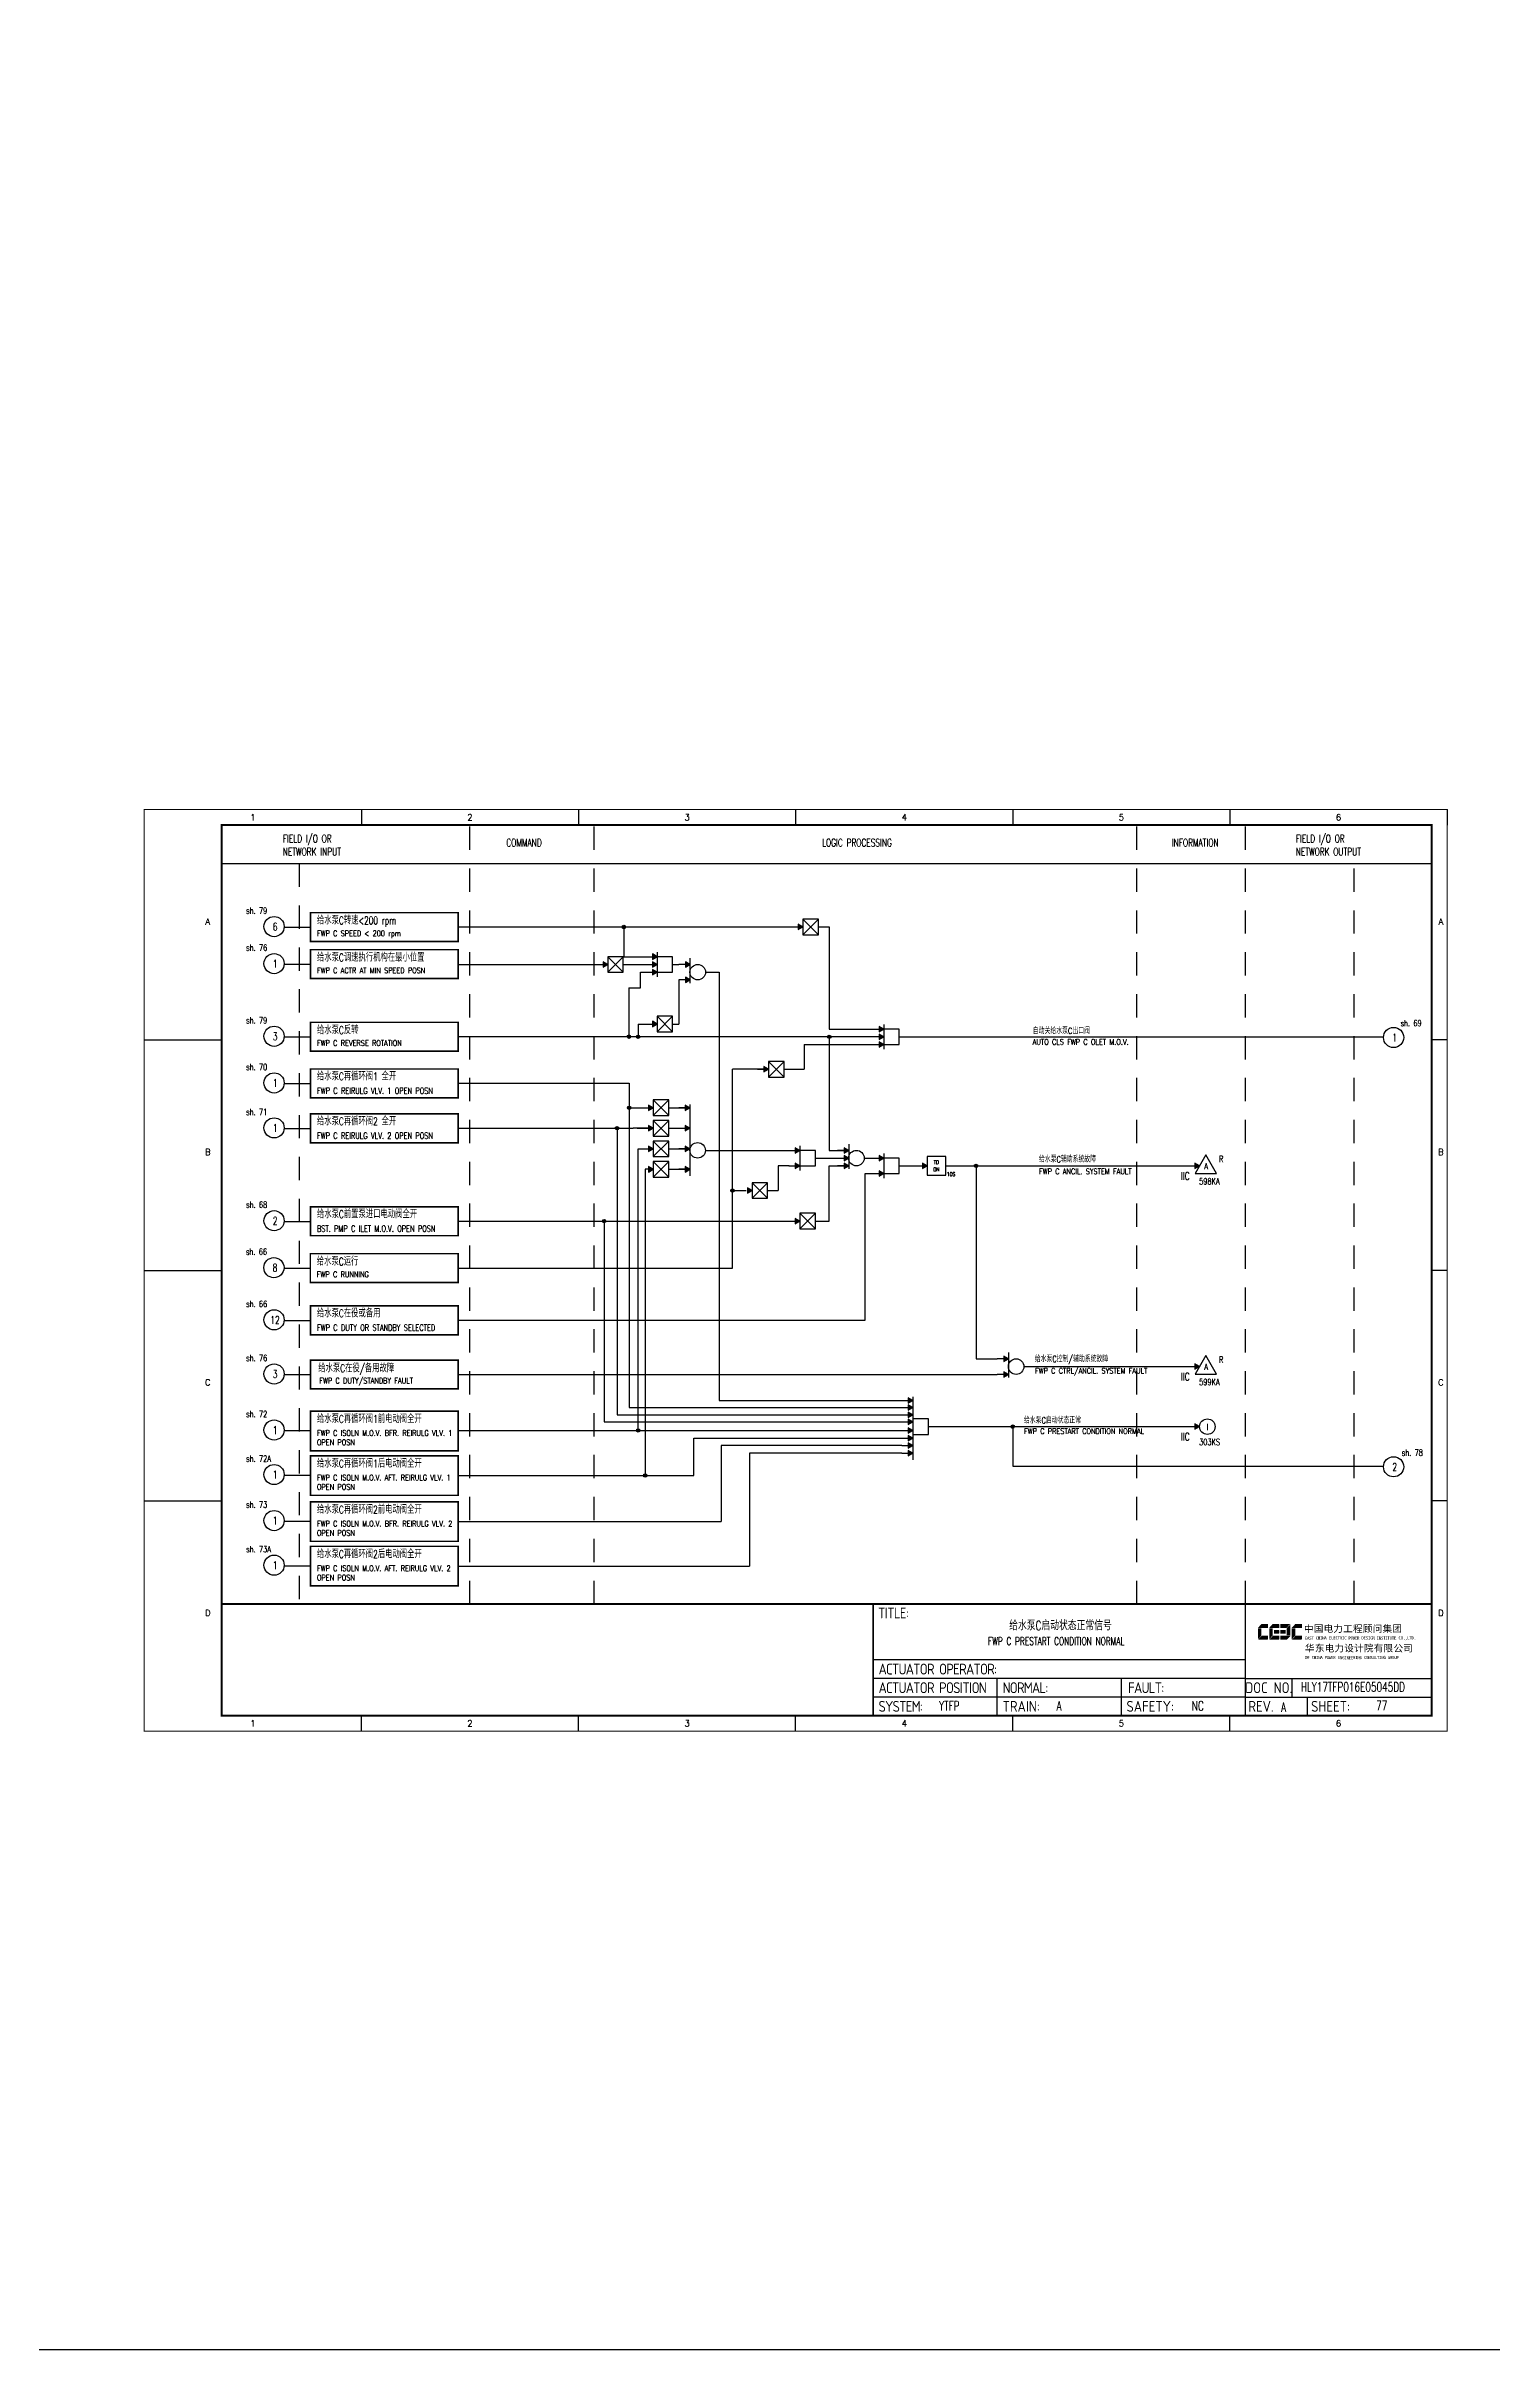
# Model space of a CAD drawing. Header units: millimetres. Extents: x 38833 to 52469, y 29493 to 32647.
# Drawn here: x 45966 to 46433, y 29493 to 30236 of the extents above; entities that cross this region are included whole.
import ezdxf
from ezdxf.enums import TextEntityAlignment as Align

# ---------------------------------------------------------------- set-up
doc = ezdxf.new("R2010")
doc.units = ezdxf.units.MM
doc.linetypes.add('JIS_02_0.7', pattern=[1.35, 0.75, -0.6])
for name, color, linetype in [('BLOCK', 7, 'Continuous'), ('BORDER', 1, 'Continuous'), ('MLINE', 6, 'Continuous'), ('TITLE', 1, 'Continuous'), ('TK', 7, 'Continuous'), ('图框_外框线', 7, 'Continuous'), ('图框_标题栏文字', 6, 'Continuous')]:
    doc.layers.add(name, color=color, linetype=linetype)
doc.styles.add('DANIEL', font='COMPLEX', dxfattribs={"width": 0.7, "bigfont": 'GVFS'})
doc.styles.add('ecepdi', font='simhei.ttf', dxfattribs={"width": 0.9})
doc.styles.get("Standard").update_dxf_attribs({"font": 'romans.shx', "width": 0.7, "bigfont": 'hztxta.shx'})
doc.styles.add('工程字', font='gbenor.shx', dxfattribs={"bigfont": 'gbcbig.shx'})

# ---------------------------------------------------------------- blocks, each defined once
blk = doc.blocks.new('huo')
at = {"layer": 'BORDER'}
for points in [[(-72.15, 909.27), (-73.65, 910.13), (-73.65, 908.4)], [(-72.15, 904.27), (-73.65, 905.13), (-73.65, 903.4)]]:
    blk.add_hatch(color=256, dxfattribs=at).paths.add_polyline_path(points)
for p, q in [((-72.15, 909.27), (-75.75, 909.27)), ((-72.15, 911.28), (-72.15, 903.28)), ((-67.15, 906.77), (-65.15, 906.77)), ((-72.15, 904.27), (-75.75, 904.27))]:
    blk.add_line(p, q, dxfattribs=at)
for points in [[(-72.15, 909.27), (-73.65, 910.13), (-73.65, 908.4)], [(-72.15, 904.27), (-73.65, 905.13), (-73.65, 903.4)]]:
    blk.add_lwpolyline(points, close=True, dxfattribs=at)
blk.add_circle((-69.65, 906.77), 2.5, dxfattribs=at)
blk = doc.blocks.new('huo2')
at = {"layer": 'BORDER'}
for points in [[(-56.26, 909.27), (-57.76, 910.13), (-57.76, 908.4)], [(-56.26, 906.77), (-57.76, 907.63), (-57.76, 905.9)], [(-56.26, 904.27), (-57.76, 905.13), (-57.76, 903.4)]]:
    blk.add_hatch(color=256, dxfattribs=at).paths.add_polyline_path(points)
for p, q in [((-56.26, 909.27), (-59.86, 909.27)), ((-59.86, 906.77), (-56.26, 906.77)), ((-56.26, 911.28), (-56.26, 903.28)), ((-51.26, 906.77), (-49.26, 906.77)), ((-56.26, 904.27), (-59.86, 904.27))]:
    blk.add_line(p, q, dxfattribs=at)
for points in [[(-56.26, 909.27), (-57.76, 910.13), (-57.76, 908.4)], [(-56.26, 906.77), (-57.76, 907.63), (-57.76, 905.9)], [(-56.26, 904.27), (-57.76, 905.13), (-57.76, 903.4)]]:
    blk.add_lwpolyline(points, close=True, dxfattribs=at)
blk.add_circle((-53.76, 906.77), 2.5, dxfattribs=at)
blk = doc.blocks.new('TD ON')
at = {"layer": 'BORDER'}
blk.add_hatch(color=256, dxfattribs=at).paths.add_polyline_path([(2178.99, 3763.24), (2177.49, 3764.11), (2177.49, 3762.37)])
for p, q in [((2176.99, 3763.24), (2178.99, 3763.24)), ((2184.99, 3763.24), (2186.99, 3763.24))]:
    blk.add_line(p, q, dxfattribs=at)
for points in [[(2178.99, 3763.24), (2177.49, 3764.11), (2177.49, 3762.37)], [(2184.99, 3766.24), (2178.99, 3766.24), (2178.99, 3760.24), (2184.99, 3760.24)]]:
    blk.add_lwpolyline(points, close=True, dxfattribs=at)
at = {"layer": 'BORDER', "style": 'DANIEL', "width": 0.8}
for s, p in [('TD', (2181.94, 3764.43)), ('ON', (2181.94, 3762.09))]:
    blk.add_text(s, height=1.2, dxfattribs=at).set_placement(p, align=Align.MIDDLE)
blk = doc.blocks.new('A$C1E0003F3')
h = blk.add_hatch(color=152)
edge = h.paths.add_edge_path()
edge.add_ellipse((5.15, 4.41), major_axis=(0, 0.211), ratio=0.769231, start_angle=-90, end_angle=0)
edge.add_line((5.15, 4.62), (3.22, 4.62))
edge.add_line((3.22, 4.62), (2.09, 3.35))
edge.add_line((2.09, 3.35), (5.32, 3.35))
edge.add_line((5.32, 3.35), (5.32, 4.41))
h.paths.add_polyline_path([(3.22, 3.23), (2.09, 3.23), (2.09, -0.36), (3.22, 0.91)])
edge = h.paths.add_edge_path()
edge.add_line((5.32, 0.81), (3.27, 0.81))
edge.add_line((3.27, 0.81), (2.13, -0.46))
edge.add_line((2.13, -0.46), (5.15, -0.46))
edge.add_ellipse((5.15, -0.25), major_axis=(0, 0.211), ratio=0.769231, start_angle=180, end_angle=270)
edge.add_line((5.32, -0.25), (5.32, 0.81))
h = blk.add_hatch(color=152)
edge = h.paths.add_edge_path()
edge.add_ellipse((8.78, 4.41), major_axis=(0, 0.211), ratio=0.769231, start_angle=-90, end_angle=0)
edge.add_line((8.78, 4.62), (6.84, 4.62))
edge.add_line((6.84, 4.62), (5.71, 3.35))
edge.add_line((5.71, 3.35), (8.94, 3.35))
edge.add_line((8.94, 3.35), (8.94, 4.41))
h.paths.add_polyline_path([(6.84, 3.23), (5.71, 3.23), (5.71, -0.36), (6.84, 0.91)])
edge = h.paths.add_edge_path()
edge.add_ellipse((8.78, 2.49), major_axis=(0, 0.211), ratio=0.769231, start_angle=-90, end_angle=0)
edge.add_line((8.78, 2.7), (7.22, 2.7))
edge.add_line((7.22, 2.7), (7.22, 1.44))
edge.add_line((7.22, 1.44), (8.78, 1.44))
edge.add_ellipse((8.78, 1.65), major_axis=(0, 0.211), ratio=0.769231, start_angle=180, end_angle=270)
edge.add_line((8.94, 1.65), (8.94, 2.49))
edge = h.paths.add_edge_path()
edge.add_line((8.94, 0.81), (6.89, 0.81))
edge.add_line((6.89, 0.81), (5.75, -0.46))
edge.add_line((5.75, -0.46), (8.78, -0.46))
edge.add_ellipse((8.78, -0.25), major_axis=(0, 0.211), ratio=0.769231, start_angle=180, end_angle=270)
edge.add_line((8.94, -0.25), (8.94, 0.81))
h = blk.add_hatch(color=1)
edge = h.paths.add_edge_path()
edge.add_line((12.48, 4.62), (9.46, 4.62))
edge.add_ellipse((9.46, 4.41), major_axis=(0, 0.211), ratio=0.769231, start_angle=0, end_angle=90)
edge.add_line((9.3, 4.41), (9.3, 3.35))
edge.add_line((9.3, 3.35), (11.35, 3.35))
edge.add_line((11.35, 3.35), (12.48, 4.62))
h.paths.add_polyline_path([(12.57, 4.56), (11.38, 3.23), (11.38, 0.93), (12.57, 0.93)])
edge = h.paths.add_edge_path()
edge.add_line((11.03, 2.7), (9.46, 2.7))
edge.add_ellipse((9.46, 2.49), major_axis=(0, 0.211), ratio=0.769231, start_angle=0, end_angle=90)
edge.add_line((9.3, 2.49), (9.3, 1.65))
edge.add_ellipse((9.46, 1.65), major_axis=(0, 0.211), ratio=0.769231, start_angle=90, end_angle=180)
edge.add_line((9.46, 1.44), (11.03, 1.44))
edge.add_line((11.03, 1.44), (11.03, 2.7))
h = blk.add_hatch(color=1)
edge = h.paths.add_edge_path()
edge.add_line((12.58, 0.79), (9.3, 0.79))
edge.add_line((9.3, 0.79), (9.3, -0.27))
edge.add_ellipse((9.46, -0.27), major_axis=(0, 0.211), ratio=0.769231, start_angle=90, end_angle=180)
edge.add_line((9.46, -0.48), (11.43, -0.48))
edge.add_line((11.43, -0.48), (12.58, 0.79))
h = blk.add_hatch(color=152)
edge = h.paths.add_edge_path()
edge.add_ellipse((16.11, 4.41), major_axis=(0, 0.211), ratio=0.769231, start_angle=-90, end_angle=0)
edge.add_line((16.11, 4.62), (14.14, 4.62))
edge.add_line((14.14, 4.62), (13, 3.35))
edge.add_line((13, 3.35), (16.27, 3.35))
edge.add_line((16.27, 3.35), (16.27, 4.41))
h.paths.add_polyline_path([(14.14, 3.23), (13, 3.23), (13, -0.36), (14.14, 0.91)])
edge = h.paths.add_edge_path()
edge.add_line((16.27, 0.81), (14.18, 0.81))
edge.add_line((14.18, 0.81), (13.04, -0.46))
edge.add_line((13.04, -0.46), (16.03, -0.46))
edge.add_ellipse((16.03, -0.15), major_axis=(0, 0.316), ratio=0.769231, start_angle=180, end_angle=270)
edge.add_line((16.27, -0.15), (16.27, 0.81))
at = {"layer": 'TITLE', "color": 7, "style": 'ecepdi'}
for s, p in [('中', (16.92, 1.94)), ('国', (20.09, 2)), ('电', (23.25, 1.99)), ('力', (26.39, 1.96)), ('工', (29.53, 1.95)), ('程', (32.71, 1.98)), ('顾', (35.9, 1.98)), ('问', (39.09, 1.94)), ('集', (42.26, 1.98)), ('团', (45.42, 2.01)), ('华', (17.24, -4.31)), ('东', (20.45, -4.29)), ('电', (23.62, -4.35)), ('力', (26.75, -4.32)), ('设', (29.92, -4.3)), ('计', (33.05, -4.31)), ('院', (36.26, -4.29)), ('有', (39.41, -4.29)), ('限', (42.57, -4.32)), ('公', (45.78, -4.38)), ('司', (48.91, -4.35))]:
    blk.add_text(s, height=2.2, dxfattribs=at).set_placement(p)
at = {"layer": 'TITLE', "color": 7, "style": 'ecepdi', "width": 0.975}
for s, p in [('E', (17.58, 0.02)), ('A', (18.29, 0.03)), ('S', (19, 0.03)), ('T', (19.7, 0.03)), ('C', (21.1, 0.09)), ('H', (21.77, 0.09)), ('I', (22.46, 0.09)), ('N', (23.17, 0.1)), ('A', (23.86, 0.1)), ('E', (25.35, 0.09)), ('L', (26.05, 0.11)), ('E', (26.76, 0.1)), ('C', (27.46, 0.12)), ('T', (28.18, 0.11)), ('R', (28.87, 0.1)), ('I', (29.57, 0.11)), ('C', (30.28, 0.1)), ('P', (31.64, 0.09)), ('O', (32.32, 0.08)), ('W', (33.03, 0.08)), ('E', (33.72, 0.08)), ('R', (34.42, 0.09)), ('D', (35.81, 0.1)), ('E', (36.52, 0.1)), ('S', (37.2, 0.1)), ('I', (37.91, 0.09)), ('G', (38.68, 0.11)), ('N', (39.38, 0.09)), ('I', (40.72, 0.07)), ('N', (41.43, 0.08)), ('S', (42.14, 0.08)), ('T', (42.83, 0.08)), ('I', (43.52, 0.09)), ('T', (44.22, 0.07)), ('U', (44.93, 0.07)), ('T', (45.63, 0.08)), ('E', (46.34, 0.09)), ('C', (47.76, 0.11)), ('O', (48.48, 0.1)), ('L', (50.56, 0.1)), ('T', (51.27, 0.1)), ('D', (51.96, 0.1)), ('O', (17.67, -6.18)), ('OF', (18.01, -6.2)), ('F', (18.37, -6.2)), ('C', (19.8, -6.19)), ('H', (20.47, -6.19)), ('I', (21.15, -6.19)), ('N', (21.87, -6.18)), ('A', (22.56, -6.18)), ('P', (23.98, -6.2)), ('O', (24.66, -6.21)), ('W', (25.36, -6.21)), ('E', (26.06, -6.21)), ('R', (26.75, -6.2)), ('E', (28.19, -6.24)), ('N', (28.91, -6.27)), ('G', (29.62, -6.26)), ('I', (30.32, -6.27)), ('N', (31.02, -6.27)), ('E', (31.7, -6.28)), ('E', (32.41, -6.27)), ('R', (33.1, -6.24)), ('I', (33.81, -6.24)), ('N', (34.51, -6.26)), ('G', (35.2, -6.24)), ('C', (36.61, -6.19)), ('O', (37.3, -6.21)), ('N', (38, -6.2)), ('S', (38.71, -6.21)), ('U', (39.41, -6.18)), ('L', (40.11, -6.18)), ('T', (40.81, -6.19)), ('I', (41.51, -6.21)), ('N', (42.2, -6.21)), ('G', (42.91, -6.17)), ('G', (44.29, -6.2)), ('R', (45, -6.21)), ('O', (45.69, -6.22)), ('U', (46.39, -6.2)), ('P', (47.1, -6.23)), ('.', (49.23, 0.1)), (',', (49.87, 0.1)), ('.', (52.72, 0.11))]:
    blk.add_text(s, height=1, dxfattribs=at).set_placement(p, align=Align.MIDDLE_CENTER)
blk = doc.blocks.new('A$C613255F0')
for p, q in [((70, 297), (70, 292)), ((140, 297), (140, 292)), ((210, 297), (210, 292)), ((280, 297), (280, 292)), ((350, 297), (350, 292)), ((420, 297), (420, 292)), ((0, 222.75), (25, 222.75)), ((420, 222.75), (415, 222.75)), ((0, 148.5), (25, 148.5)), ((420, 148.5), (415, 148.5)), ((0, 74.25), (25, 74.25)), ((420, 74.25), (415, 74.25)), ((70, 0), (70, 5)), ((140, 0), (140, 5)), ((210, 0), (210, 5)), ((280, 0), (280, 5)), ((350, 0), (350, 5))]:
    blk.add_line(p, q)
at = {"layer": 'MLINE', "linetype": 'JIS_02_0.7', "ltscale": 10}
for p, q in [((105, 41), (105, 292)), ((145, 41), (145, 292)), ((320, 41), (320, 292)), ((355, 41), (355, 292)), ((50, 279.56), (50, 41)), ((390, 41), (390, 279.56))]:
    blk.add_line(p, q, dxfattribs=at)
at = {"layer": 'MLINE'}
blk.add_line((25, 279.56), (415, 279.56), dxfattribs=at)
at = {"layer": '图框_外框线'}
for p, q in [((355, 5), (355, 41)), ((355, 23), (235, 23)), ((355, 17), (235, 17)), ((275, 11), (275, 17)), ((315, 11), (315, 17)), ((355, 17), (415, 17)), ((370, 11), (370, 17)), ((355, 11), (235, 11)), ((355, 11), (235, 11)), ((275, 5), (275, 11)), ((315, 5), (315, 11)), ((355, 11), (415, 11)), ((375, 5), (375, 11))]:
    blk.add_line(p, q, dxfattribs=at)
for points, const_width in [([(0, 0), (420, 0), (420, 297), (0, 297)], 0.3), ([(25, 5), (415, 5), (415, 292), (25, 292)], 0.6)]:
    blk.add_lwpolyline(points, close=True, dxfattribs=dict(at, const_width=const_width))
at = {"layer": '图框_外框线', "const_width": 0.6}
blk.add_lwpolyline([(235, 41), (25, 41)], dxfattribs=at)
at = {"layer": '图框_外框线'}
blk.add_lwpolyline([(415, 41, 0.6, 0.6, 0), (235, 41, 0.6, 0.6, 0), (235, 5, 0, 0, 0)], format="xyseb", dxfattribs=at)
blk.add_blockref('A$C1E0003F3', (356.94, 29.95))
at = {"layer": 'MLINE', "char_height": 2.5, "width": 31.8959, "attachment_point": 1}
for s, insert in [('FIELD I/O OR', (44.67, 288.89)), ('NETWORK INPUT', (44.67, 284.64)), ('COMMAND', (116.74, 287.58)), ('LOGIC PROCESSING', (218.52, 287.58)), ('INFORMATION', (331.25, 287.58)), ('FIELD I/O OR', (371.22, 288.89)), ('NETWORK OUTPUT', (371.22, 284.64))]:
    blk.add_mtext(s, dxfattribs=dict(at, insert=insert))
at = {"layer": 'TK', "color": 3}
for s, p in [('1', (35, 294.5)), ('2', (105, 294.5)), ('3', (175, 294.5)), ('4', (245, 294.5)), ('5', (315, 294.5)), ('6', (385, 294.5)), ('1', (35, 2.5)), ('2', (105, 2.5)), ('3', (175, 2.5)), ('4', (245, 2.5)), ('5', (315, 2.5)), ('6', (385, 2.5))]:
    blk.add_text(s, height=2, dxfattribs=at).set_placement(p, align=Align.MIDDLE)
for s, p in [('A', (20.5, 259.88)), ('A', (418, 259.88)), ('B', (20.5, 185.62)), ('B', (418, 185.62)), ('C', (20.5, 111.38)), ('C', (418, 111.38)), ('D', (20.5, 37.12)), ('D', (418, 37.12))]:
    blk.add_text(s, height=2, dxfattribs=at).set_placement(p, align=Align.CENTER)
at = {"layer": '图框_标题栏文字', "char_height": 3.5, "style": '工程字'}
for s, insert, width, attachment_point in [('{\\T0.9; TITLE:}', (234.86, 38.09), 14.2249, 4), ('{\\T0.9; ACTUATOR OPERATOR:}', (235, 20), 40, 4), ('{\\T0.9; ACTUATOR POSITION}', (235, 14), 45, 4), ('{\\T0.9; NORMAL:}', (275, 14), 18.2557, 4), ('{\\T0.9; FAULT:}', (315.44, 14), 15, 4), ('DOC NO.', (362.5, 14), 15, 5), ('{\\T0.9; SYSTEM:}', (235, 8), 17.9526, 4), ('{\\T0.9; }TRAIN: ', (275, 8), 17.6638, 4), ('SAFETY:', (324.3, 8), 22.3993, 5), ('REV.', (360, 8), 10, 5), ('SHEET:', (382.42, 8), 20, 5)]:
    blk.add_mtext(s, dxfattribs=dict(at, insert=insert, width=width, attachment_point=attachment_point))

msp = doc.modelspace()

# ---------------------------------------------------------------- hatches: boundary and pattern name
h = msp.add_hatch(color=256)
edge = h.paths.add_edge_path()
edge.add_arc((46152.54, 29951.64), 0.55, 0, 360)
h = msp.add_hatch(color=256)
edge = h.paths.add_edge_path()
edge.add_arc((46154.16, 29916.3), 0.55, 0, 360)
h = msp.add_hatch(color=256)
edge = h.paths.add_edge_path()
edge.add_arc((46157.13, 29916.27), 0.55, 0, 360)
h = msp.add_hatch(color=256)
edge = h.paths.add_edge_path()
edge.add_arc((46218.77, 29916.28), 0.55, 0, 360)
h = msp.add_hatch(color=256)
edge = h.paths.add_edge_path()
edge.add_arc((46154.26, 29893.4), 0.55, 0, 360)
h = msp.add_hatch(color=256)
edge = h.paths.add_edge_path()
edge.add_arc((46150.34, 29886.77), 0.55, 0, 360)
h = msp.add_hatch(color=256)
edge = h.paths.add_edge_path()
edge.add_arc((46266.06, 29874.65), 0.55, 0, 360)
for points in [[(46338.14, 29874.65), (46336.64, 29875.52), (46336.64, 29873.79)], [(46338.14, 29809.98), (46336.64, 29810.84), (46336.64, 29809.11)], [(46338.14, 29790.62), (46336.64, 29791.49), (46336.64, 29789.76)]]:
    msp.add_hatch(color=256).paths.add_polyline_path(points)
h = msp.add_hatch(color=256)
edge = h.paths.add_edge_path()
edge.add_arc((46187.57, 29866.71), 0.55, 0, 360)
h = msp.add_hatch(color=256)
edge = h.paths.add_edge_path()
edge.add_arc((46146.16, 29856.87), 0.55, 0, 360)
h = msp.add_hatch(color=256)
edge = h.paths.add_edge_path()
edge.add_arc((46157.14, 29789.42), 0.55, 0, 360)
h = msp.add_hatch(color=256)
edge = h.paths.add_edge_path()
edge.add_arc((46277.9, 29790.62), 0.55, 0, 360)
h = msp.add_hatch(color=256)
edge = h.paths.add_edge_path()
edge.add_arc((46159.41, 29774.87), 0.55, 0, 360)
at = {"layer": 'BORDER'}
for points in [[(46210.28, 29951.64), (46208.78, 29952.51), (46208.78, 29950.78)], [(46163.27, 29942.07), (46161.77, 29942.94), (46161.77, 29941.21)], [(46147.33, 29939.57), (46145.83, 29940.44), (46145.83, 29938.71)], [(46163.27, 29939.57), (46161.77, 29940.44), (46161.77, 29938.71)], [(46163.27, 29937.07), (46161.77, 29937.94), (46161.77, 29936.21)], [(46163.27, 29920.37), (46161.77, 29921.24), (46161.77, 29919.51)], [(46236.32, 29918.73), (46234.82, 29919.6), (46234.82, 29917.87)], [(46236.32, 29913.73), (46234.82, 29914.6), (46234.82, 29912.87)], [(46236.36, 29916.27), (46234.86, 29917.14), (46234.86, 29915.41)], [(46199.19, 29905.79), (46197.69, 29906.66), (46197.69, 29904.92)], [(46162, 29893.4), (46160.5, 29894.26), (46160.5, 29892.53)], [(46173.83, 29893.4), (46172.33, 29894.26), (46172.33, 29892.53)], [(46162, 29886.78), (46160.5, 29887.65), (46160.5, 29885.92)], [(46173.83, 29886.78), (46172.33, 29887.65), (46172.33, 29885.92)], [(46162, 29880.16), (46160.5, 29881.03), (46160.5, 29879.3)], [(46173.83, 29880.16), (46172.33, 29881.03), (46172.33, 29879.3)], [(46209.28, 29879.65), (46207.78, 29880.52), (46207.78, 29878.79)], [(46209.28, 29874.65), (46207.78, 29875.52), (46207.78, 29873.79)], [(46236.32, 29877.15), (46234.82, 29878.02), (46234.82, 29876.29)], [(46162, 29873.55), (46160.5, 29874.41), (46160.5, 29872.68)], [(46173.83, 29873.55), (46172.33, 29874.41), (46172.33, 29872.68)], [(46193.85, 29866.71), (46192.35, 29867.58), (46192.35, 29865.85)], [(46236.32, 29872.15), (46234.82, 29873.02), (46234.82, 29871.29)], [(46209.28, 29856.87), (46207.78, 29857.73), (46207.78, 29856)], [(46245.72, 29799.06), (46244.22, 29799.93), (46244.22, 29798.2)], [(46245.72, 29796.77), (46244.22, 29797.63), (46244.22, 29795.9)], [(46245.72, 29794.42), (46244.22, 29795.29), (46244.22, 29793.55)], [(46245.72, 29792.18), (46244.22, 29793.05), (46244.22, 29791.32)], [(46245.72, 29789.42), (46244.22, 29790.29), (46244.22, 29788.55)], [(46245.72, 29786.94), (46244.22, 29787.8), (46244.22, 29786.07)], [(46245.72, 29784.57), (46244.22, 29785.44), (46244.22, 29783.7)], [(46245.72, 29782.09), (46244.22, 29782.96), (46244.22, 29781.22)]]:
    msp.add_hatch(color=256, dxfattribs=at).paths.add_polyline_path(points)

# ---------------------------------------------------------------- linework, layer by layer
for p, q in [((46051.53, 29951.46), (46043.02, 29951.46)), ((46051.53, 29956.27), (46099.15, 29956.27)), ((46099.13, 29951.64), (46206.85, 29951.64)), ((46099.15, 29946.93), (46099.15, 29956.27)), ((46152.54, 29951.64), (46152.54, 29942.07)), ((46215.28, 29951.64), (46218.77, 29951.64)), ((46218.77, 29951.64), (46218.77, 29918.73)), ((46099.15, 29946.93), (46051.53, 29946.93)), ((46152.54, 29942.07), (46163.27, 29942.07)), ((46051.53, 29939.52), (46043.02, 29939.52)), ((46099.15, 29934.99), (46051.53, 29934.99)), ((46099.15, 29939.66), (46099.15, 29939.32)), ((46099.38, 29939.57), (46147.33, 29939.57)), ((46152.33, 29939.57), (46155.86, 29939.57)), ((46155.86, 29939.57), (46163.27, 29939.57)), ((46157.91, 29932.06), (46157.91, 29937.07)), ((46157.91, 29937.07), (46163.27, 29937.07)), ((46170.27, 29934.57), (46170.27, 29920.37)), ((46178.86, 29937.07), (46183.29, 29937.07)), ((46183.29, 29937.07), (46183.29, 29799.06)), ((46154.16, 29932.06), (46157.91, 29932.06)), ((46154.16, 29932.06), (46154.16, 29916.3)), ((46051.53, 29920.92), (46099.15, 29920.92)), ((46157.13, 29920.37), (46163.27, 29920.37)), ((46157.13, 29920.37), (46157.13, 29916.27)), ((46051.53, 29916.11), (46043.02, 29916.11)), ((46099.13, 29916.3), (46236.32, 29916.3)), ((46210.61, 29913.73), (46236.32, 29913.73)), ((46210.61, 29913.73), (46210.61, 29905.79)), ((46218.77, 29918.73), (46236.32, 29918.73)), ((46218.77, 29916.28), (46218.77, 29879.65)), ((46241.32, 29916.23), (46397.42, 29916.23)), ((46099.15, 29911.58), (46051.53, 29911.58)), ((46051.53, 29905.89), (46099.15, 29905.89)), ((46187.56, 29841.74), (46187.56, 29905.79)), ((46199.19, 29905.79), (46187.56, 29905.79)), ((46204.19, 29905.79), (46210.61, 29905.79)), ((46051.53, 29901.08), (46043.02, 29901.08)), ((46099.13, 29901.26), (46154.26, 29901.26)), ((46154.26, 29901.26), (46154.26, 29881.1)), ((46099.15, 29896.55), (46051.53, 29896.55)), ((46051.53, 29891.41), (46099.15, 29891.41)), ((46154.26, 29893.4), (46160.47, 29893.4)), ((46167, 29893.4), (46173.83, 29893.4)), ((46051.53, 29886.6), (46043.02, 29886.6)), ((46099.13, 29886.78), (46155.53, 29886.78)), ((46150.34, 29886.78), (46150.34, 29794.42)), ((46160.47, 29886.78), (46155.53, 29886.78)), ((46167, 29886.78), (46173.83, 29886.78)), ((46099.15, 29882.07), (46051.53, 29882.07)), ((46154.26, 29881.1), (46154.26, 29796.77)), ((46157.14, 29789.42), (46157.14, 29880.16)), ((46157.14, 29880.16), (46160.47, 29880.16)), ((46167, 29880.16), (46173.83, 29880.16)), ((46178.83, 29879.65), (46205.85, 29879.65)), ((46214.28, 29877.15), (46225, 29877.15)), ((46218.77, 29879.65), (46225, 29879.65)), ((46230, 29877.15), (46236.32, 29877.15)), ((46162, 29873.55), (46159.41, 29873.55)), ((46159.41, 29873.55), (46159.41, 29774.87)), ((46167, 29873.55), (46173.83, 29873.55)), ((46202.3, 29874.65), (46202.3, 29866.71)), ((46205.85, 29874.65), (46202.3, 29874.65)), ((46218.77, 29856.87), (46218.77, 29874.65)), ((46218.77, 29874.65), (46225, 29874.65)), ((46230.34, 29824.92), (46230.34, 29872.15)), ((46230.34, 29872.15), (46236.32, 29872.15)), ((46241.32, 29874.65), (46250.34, 29874.65)), ((46256.34, 29874.65), (46338.14, 29874.65)), ((46266.06, 29874.65), (46266.06, 29812.48)), ((46051.53, 29861.49), (46099.15, 29861.49)), ((46187.56, 29866.71), (46190.43, 29866.71)), ((46198.85, 29866.71), (46202.3, 29866.71)), ((46051.53, 29856.68), (46043.02, 29856.68)), ((46099.13, 29856.87), (46205.85, 29856.87)), ((46146.16, 29856.87), (46146.16, 29792.18)), ((46214.28, 29856.87), (46218.77, 29856.87)), ((46051.49, 29846.37), (46099.1, 29846.37)), ((46099.15, 29852.15), (46051.53, 29852.15)), ((46051.49, 29841.56), (46042.97, 29841.56)), ((46099.09, 29841.74), (46187.56, 29841.74)), ((46099.1, 29837.03), (46051.49, 29837.03)), ((46051.53, 29824.73), (46043.02, 29824.73)), ((46051.53, 29829.54), (46099.15, 29829.54)), ((46099.13, 29824.92), (46218.24, 29824.92)), ((46218.24, 29824.92), (46230.34, 29824.92)), ((46099.15, 29820.2), (46051.53, 29820.2)), ((46051.53, 29812.1), (46099.15, 29812.1)), ((46266.06, 29812.48), (46272.9, 29812.48)), ((46282.49, 29809.98), (46338.14, 29809.98)), ((46051.53, 29807.29), (46043.02, 29807.29)), ((46099.15, 29802.76), (46051.53, 29802.76)), ((46099.13, 29807.48), (46266.68, 29807.48)), ((46266.68, 29807.48), (46272.9, 29807.48)), ((46051.53, 29795.62), (46099.15, 29795.62)), ((46150.34, 29794.42), (46245.72, 29794.42)), ((46154.26, 29796.77), (46245.72, 29796.77)), ((46183.29, 29799.06), (46245.72, 29799.06)), ((46051.53, 29789.23), (46043.02, 29789.23)), ((46099.13, 29789.42), (46245.72, 29789.42)), ((46146.16, 29792.18), (46245.72, 29792.18)), ((46175.15, 29774.87), (46175.15, 29786.94)), ((46175.15, 29786.94), (46245.72, 29786.94)), ((46250.72, 29790.62), (46338.14, 29790.62)), ((46277.9, 29790.62), (46277.9, 29777.89)), ((46099.15, 29782.85), (46051.53, 29782.85)), ((46242.13, 29784.57), (46183.9, 29784.57)), ((46183.9, 29784.57), (46183.9, 29760.04)), ((46242.13, 29782.09), (46193.05, 29782.09)), ((46193.05, 29782.09), (46193.05, 29745.68)), ((46051.53, 29774.87), (46043.02, 29774.87)), ((46099.13, 29774.87), (46175.15, 29774.87)), ((46277.9, 29777.89), (46397.42, 29777.89)), ((46099.15, 29768.49), (46051.53, 29768.49)), ((46051.53, 29766.42), (46099.15, 29766.42)), ((46051.53, 29760.04), (46043.02, 29760.04)), ((46099.15, 29760.04), (46183.9, 29760.04)), ((46099.15, 29753.66), (46051.53, 29753.66)), ((46051.53, 29745.68), (46043.02, 29745.68)), ((46099.15, 29745.68), (46193.05, 29745.68)), ((46099.15, 29739.3), (46051.53, 29739.3))]:
    msp.add_line(p, q)
for points in [[(39417.51, 32646.72), (50497.51, 32646.72), (50497.51, 29493.1), (39417.51, 29493.1)], [(46338.14, 29874.65), (46336.64, 29875.52), (46336.64, 29873.79)], [(46338.14, 29809.98), (46336.64, 29810.84), (46336.64, 29809.11)], [(46338.14, 29790.62), (46336.64, 29791.49), (46336.64, 29789.76)]]:
    msp.add_lwpolyline(points, close=True)
at = {"const_width": 0.5}
for points in [[(46051.53, 29956.27), (46099.15, 29956.27), (46099.15, 29946.93), (46051.53, 29946.93), (46051.53, 29956.27)], [(46051.53, 29944.33), (46099.15, 29944.33), (46099.15, 29934.99), (46051.53, 29934.99), (46051.53, 29944.33)], [(46051.53, 29920.92), (46099.15, 29920.92), (46099.15, 29911.58), (46051.53, 29911.58), (46051.53, 29920.92)], [(46051.53, 29905.89), (46099.15, 29905.89), (46099.15, 29896.55), (46051.53, 29896.55), (46051.53, 29905.89)], [(46051.53, 29891.41), (46099.15, 29891.41), (46099.15, 29882.07), (46051.53, 29882.07), (46051.53, 29891.41)], [(46051.53, 29861.49), (46099.15, 29861.49), (46099.15, 29852.15), (46051.53, 29852.15), (46051.53, 29861.49)], [(46051.49, 29846.37), (46099.1, 29846.37), (46099.1, 29837.03), (46051.49, 29837.03), (46051.49, 29846.37)], [(46051.53, 29829.54), (46099.15, 29829.54), (46099.15, 29820.2), (46051.53, 29820.2), (46051.53, 29829.54)], [(46051.53, 29812.1), (46099.15, 29812.1), (46099.15, 29802.76), (46051.53, 29802.76), (46051.53, 29812.1)], [(46051.53, 29795.62), (46099.15, 29795.62), (46099.15, 29782.85), (46051.53, 29782.85), (46051.53, 29795.62)], [(46051.53, 29781.25), (46099.15, 29781.25), (46099.15, 29768.49), (46051.53, 29768.49), (46051.53, 29781.25)], [(46051.53, 29766.42), (46099.15, 29766.42), (46099.15, 29753.66), (46051.53, 29753.66), (46051.53, 29766.42)], [(46051.53, 29752.06), (46099.15, 29752.06), (46099.15, 29739.3), (46051.53, 29739.3), (46051.53, 29752.06)]]:
    msp.add_lwpolyline(points, dxfattribs=at)
at = {"color": 1}
for points in [[(46343.63, 29872.2), (46340.16, 29878.2), (46336.7, 29872.2)], [(46343.63, 29807.53), (46340.16, 29813.53), (46336.7, 29807.53)]]:
    msp.add_lwpolyline(points, close=True, dxfattribs=at)
for centre, radius in [((46039.78, 29951.77), 3.25), ((46152.54, 29951.64), 0.55), ((46039.78, 29939.83), 3.25), ((46039.78, 29916.42), 3.25), ((46400.67, 29916.04), 3.25), ((46154.16, 29916.3), 0.55), ((46157.13, 29916.27), 0.55), ((46218.77, 29916.28), 0.55), ((46039.78, 29901.39), 3.25), ((46039.78, 29886.9), 3.25), ((46154.26, 29893.4), 0.55), ((46150.34, 29886.77), 0.55), ((46266.06, 29874.65), 0.55), ((46039.78, 29856.99), 3.25), ((46187.57, 29866.71), 0.55), ((46146.16, 29856.87), 0.55), ((46039.74, 29841.86), 3.25), ((46039.78, 29825.04), 3.25), ((46039.78, 29807.6), 3.25), ((46340.64, 29790.62), 2.5), ((46039.78, 29789.54), 3.25), ((46157.14, 29789.42), 0.55), ((46277.9, 29790.62), 0.55), ((46039.78, 29775.18), 3.25), ((46400.67, 29777.7), 3.25), ((46159.41, 29774.87), 0.55), ((46039.78, 29760.35), 3.25), ((46039.78, 29745.99), 3.25)]:
    msp.add_circle(centre, radius)
at = {"layer": 'BORDER'}
for p, q in [((46206.69, 29951.64), (46210.28, 29951.64)), ((46210.28, 29954.14), (46215.28, 29949.14)), ((46215.28, 29954.14), (46210.28, 29949.14)), ((46215.28, 29951.64), (46217.28, 29951.64)), ((46147.33, 29942.07), (46152.33, 29937.07)), ((46152.33, 29942.07), (46147.33, 29937.07)), ((46159.68, 29942.07), (46163.27, 29942.07)), ((46163.27, 29943.57), (46163.27, 29935.57)), ((46143.74, 29939.57), (46147.33, 29939.57)), ((46152.33, 29939.57), (46154.33, 29939.57)), ((46159.68, 29939.57), (46163.27, 29939.57)), ((46159.68, 29937.07), (46163.27, 29937.07)), ((46168.27, 29939.57), (46170.27, 29939.57)), ((46158.15, 29920.37), (46161.74, 29920.37)), ((46163.27, 29922.87), (46168.27, 29917.87)), ((46168.27, 29922.87), (46163.27, 29917.87)), ((46168.27, 29920.37), (46170.27, 29920.37)), ((46236.32, 29920.23), (46236.32, 29912.23)), ((46232.73, 29918.73), (46236.32, 29918.73)), ((46232.73, 29913.73), (46236.32, 29913.73)), ((46241.32, 29916.23), (46243.32, 29916.23)), ((46195.6, 29905.79), (46199.19, 29905.79)), ((46199.19, 29908.29), (46204.19, 29903.29)), ((46204.19, 29908.29), (46199.19, 29903.29)), ((46204.19, 29905.79), (46206.19, 29905.79)), ((46156.88, 29893.4), (46160.47, 29893.4)), ((46162, 29895.9), (46167, 29890.9)), ((46167, 29895.9), (46162, 29890.9)), ((46167, 29893.4), (46169, 29893.4)), ((46173.83, 29893.4), (46170.24, 29893.4)), ((46173.83, 29894.49), (46173.83, 29871.4)), ((46156.88, 29886.78), (46160.47, 29886.78)), ((46162, 29889.28), (46167, 29884.28)), ((46167, 29889.28), (46162, 29884.28)), ((46162, 29882.66), (46167, 29877.66)), ((46167, 29882.66), (46162, 29877.66)), ((46167, 29886.78), (46169, 29886.78)), ((46170.24, 29886.78), (46173.83, 29886.78)), ((46162, 29876.05), (46167, 29871.05)), ((46167, 29876.05), (46162, 29871.05)), ((46167, 29880.16), (46169, 29880.16)), ((46173.83, 29880.16), (46170.24, 29880.16)), ((46178.83, 29879.65), (46180.83, 29879.65)), ((46205.69, 29879.65), (46209.28, 29879.65)), ((46209.28, 29881.15), (46209.28, 29873.15)), ((46214.28, 29877.15), (46216.28, 29877.15)), ((46232.73, 29877.15), (46236.32, 29877.15)), ((46236.32, 29878.65), (46236.32, 29870.65)), ((46167, 29873.55), (46169, 29873.55)), ((46173.83, 29873.55), (46170.24, 29873.55)), ((46193.85, 29869.21), (46198.85, 29864.21)), ((46198.85, 29869.21), (46193.85, 29864.21)), ((46205.69, 29874.65), (46209.28, 29874.65)), ((46232.73, 29872.15), (46236.32, 29872.15)), ((46241.32, 29874.65), (46243.32, 29874.65)), ((46188.34, 29866.71), (46191.93, 29866.71)), ((46198.85, 29866.71), (46200.85, 29866.71)), ((46205.69, 29856.87), (46209.28, 29856.87)), ((46209.28, 29859.37), (46214.28, 29854.37)), ((46214.28, 29859.37), (46209.28, 29854.37)), ((46214.28, 29856.87), (46216.28, 29856.87)), ((46242.13, 29799.06), (46245.72, 29799.06)), ((46242.13, 29796.77), (46245.72, 29796.77)), ((46242.13, 29794.42), (46245.72, 29794.42)), ((46245.72, 29800.19), (46245.72, 29779.95)), ((46242.13, 29792.18), (46245.72, 29792.18)), ((46242.13, 29789.42), (46245.72, 29789.42)), ((46242.13, 29786.94), (46245.72, 29786.94)), ((46250.72, 29790.62), (46252.72, 29790.62)), ((46242.13, 29784.57), (46245.72, 29784.57)), ((46242.13, 29782.09), (46245.72, 29782.09))]:
    msp.add_line(p, q, dxfattribs=at)
for points in [[(46210.28, 29951.64), (46208.78, 29952.51), (46208.78, 29950.78)], [(46215.28, 29954.14), (46210.28, 29954.14), (46210.28, 29949.14), (46215.28, 29949.14)], [(46152.33, 29942.07), (46147.33, 29942.07), (46147.33, 29937.07), (46152.33, 29937.07)], [(46163.27, 29942.07), (46161.77, 29942.94), (46161.77, 29941.21)], [(46168.27, 29942.07), (46163.27, 29942.07), (46163.27, 29937.07), (46168.27, 29937.07)], [(46147.33, 29939.57), (46145.83, 29940.44), (46145.83, 29938.71)], [(46163.27, 29939.57), (46161.77, 29940.44), (46161.77, 29938.71)], [(46163.27, 29937.07), (46161.77, 29937.94), (46161.77, 29936.21)], [(46163.27, 29920.37), (46161.77, 29921.24), (46161.77, 29919.51)], [(46168.27, 29922.87), (46163.27, 29922.87), (46163.27, 29917.87), (46168.27, 29917.87)], [(46236.32, 29918.73), (46234.82, 29919.6), (46234.82, 29917.87)], [(46236.32, 29913.73), (46234.82, 29914.6), (46234.82, 29912.87)], [(46236.36, 29916.27), (46234.86, 29917.14), (46234.86, 29915.41)], [(46241.32, 29918.73), (46236.32, 29918.73), (46236.32, 29913.73), (46241.32, 29913.73)], [(46199.19, 29905.79), (46197.69, 29906.66), (46197.69, 29904.92)], [(46204.19, 29908.29), (46199.19, 29908.29), (46199.19, 29903.29), (46204.19, 29903.29)], [(46162, 29893.4), (46160.5, 29894.26), (46160.5, 29892.53)], [(46167, 29895.9), (46162, 29895.9), (46162, 29890.9), (46167, 29890.9)], [(46173.83, 29893.4), (46172.33, 29894.26), (46172.33, 29892.53)], [(46162, 29886.78), (46160.5, 29887.65), (46160.5, 29885.92)], [(46167, 29889.28), (46162, 29889.28), (46162, 29884.28), (46167, 29884.28)], [(46167, 29882.66), (46162, 29882.66), (46162, 29877.66), (46167, 29877.66)], [(46173.83, 29886.78), (46172.33, 29887.65), (46172.33, 29885.92)], [(46162, 29880.16), (46160.5, 29881.03), (46160.5, 29879.3)], [(46167, 29876.05), (46162, 29876.05), (46162, 29871.05), (46167, 29871.05)], [(46173.83, 29880.16), (46172.33, 29881.03), (46172.33, 29879.3)], [(46209.28, 29879.65), (46207.78, 29880.52), (46207.78, 29878.79)], [(46209.28, 29874.65), (46207.78, 29875.52), (46207.78, 29873.79)], [(46214.28, 29879.65), (46209.28, 29879.65), (46209.28, 29874.65), (46214.28, 29874.65)], [(46236.32, 29877.15), (46234.82, 29878.02), (46234.82, 29876.29)], [(46241.32, 29877.15), (46236.32, 29877.15), (46236.32, 29872.15), (46241.32, 29872.15)], [(46162, 29873.55), (46160.5, 29874.41), (46160.5, 29872.68)], [(46173.83, 29873.55), (46172.33, 29874.41), (46172.33, 29872.68)], [(46193.85, 29866.71), (46192.35, 29867.58), (46192.35, 29865.85)], [(46198.85, 29869.21), (46193.85, 29869.21), (46193.85, 29864.21), (46198.85, 29864.21)], [(46236.32, 29872.15), (46234.82, 29873.02), (46234.82, 29871.29)], [(46209.28, 29856.87), (46207.78, 29857.73), (46207.78, 29856)], [(46214.28, 29859.37), (46209.28, 29859.37), (46209.28, 29854.37), (46214.28, 29854.37)], [(46245.72, 29799.06), (46244.22, 29799.93), (46244.22, 29798.2)], [(46245.72, 29796.77), (46244.22, 29797.63), (46244.22, 29795.9)], [(46245.72, 29794.42), (46244.22, 29795.29), (46244.22, 29793.55)], [(46250.72, 29793.12), (46245.72, 29793.12), (46245.72, 29788.12), (46250.72, 29788.12)], [(46245.72, 29792.18), (46244.22, 29793.05), (46244.22, 29791.32)], [(46245.72, 29789.42), (46244.22, 29790.29), (46244.22, 29788.55)], [(46245.72, 29786.94), (46244.22, 29787.8), (46244.22, 29786.07)], [(46245.72, 29784.57), (46244.22, 29785.44), (46244.22, 29783.7)], [(46245.72, 29782.09), (46244.22, 29782.96), (46244.22, 29781.22)]]:
    msp.add_lwpolyline(points, close=True, dxfattribs=at)
msp.add_circle((46176.33, 29879.65), 2.5, dxfattribs=at)

# ---------------------------------------------------------------- block references
for name, p in [('A$C613255F0', (45997.92, 29692.49)), ('huo', (46246.01, 29030.31)), ('huo2', (46281.27, 28970.39)), ('TD ON', (44071.35, 26111.41)), ('huo', (46348.64, 28903.21))]:
    msp.add_blockref(name, p)

# ---------------------------------------------------------------- texts
at = {"color": 1, "width": 0.7}
for p in [(46340.25, 29873.58), (46340.25, 29808.9)]:
    msp.add_text('A', height=2, dxfattribs=at).set_placement(p, align=Align.CENTER)
at = {"width": 0.7}
msp.add_text('I', height=2, dxfattribs=at).set_placement((46340.68, 29789.5), align=Align.CENTER)
for s, height, p in [('给水泵C启动状态正常信号 ', 3, (46276.75, 29725.03)), ('FWP C PRESTART CONDITION NORMAL ', 2.5, (46269.94, 29720.25))]:
    msp.add_text(s, height=height, dxfattribs=at).set_placement(p)
at = {"color": 4, "char_height": 2, "width": 73.0067, "attachment_point": 1}
for s, insert in [('sh. 79', (46030.78, 29957.92)), ('sh. 76', (46030.78, 29945.98)), ('sh. 79', (46030.78, 29922.57)), ('sh. 69', (46402.91, 29921.66)), ('sh. 70', (46030.78, 29907.54)), ('sh. 71', (46030.78, 29893.05)), ('sh. 68', (46030.78, 29863.14)), ('sh. 66', (46030.73, 29848.01)), ('sh. 66', (46030.78, 29831.19)), ('sh. 76', (46030.78, 29813.75)), ('sh. 72', (46030.78, 29795.69)), ('sh. 72A', (46030.78, 29781.33)), ('sh. 78', (46403.29, 29783.24)), ('sh. 73', (46030.78, 29766.5)), ('sh. 73A', (46030.78, 29752.14))]:
    msp.add_mtext(s, dxfattribs=dict(at, insert=insert))
at = {"attachment_point": 1}
for s, insert, char_height, width in [('6', (46039.38, 29952.98), 2.5, 73.0067), ('给水泵C转速<200 rpm', (46053.61, 29954.99), 2.5, 73.0067), ('FWP C SPEED < 200 rpm', (46053.61, 29950.47), 1.8, 73.0067), ('给水泵C调速执行机构在最小位置', (46053.61, 29943.05), 2.5, 73.0067), ('1', (46039.38, 29941.04), 2.5, 73.0067), ('FWP C ACTR AT MIN SPEED POSN', (46053.61, 29938.53), 1.8, 73.0067), ('给水泵C反转', (46053.61, 29919.64), 2.5, 73.0067), ('自动关给水泵C出口阀', (46284.36, 29919.18), 2, 73.0067), ('3', (46039.38, 29917.63), 2.5, 73.0067), ('FWP C REVERSE ROTATION', (46053.61, 29915.12), 1.8, 73.0067), ('AUTO CLS FWP C OLET M.O.V.', (46284.36, 29915.5), 1.8, 73.0067), ('1', (46400.27, 29917.25), 2.5, 73.0067), ('给水泵C再循环阀1 全开', (46053.61, 29904.74), 2.5, 73.0067), ('1', (46039.38, 29902.6), 2.5, 73.0067), ('FWP C REIRULG VLV. 1 OPEN POSN', (46053.61, 29899.85), 2, 73.0067), ('给水泵C再循环阀2 全开', (46053.61, 29890.26), 2.5, 73.0067), ('1', (46039.38, 29888.11), 2.5, 73.0067), ('FWP C REIRULG VLV. 2 OPEN POSN', (46053.61, 29885.37), 2, 73.0067), ('给水泵C辅助系统故障', (46286.34, 29877.8), 2, 73.0067), ('R', (46344.38, 29877.9), 2, 73.0067), ('FWP C ANCIL. SYSTEM FAULT', (46286.38, 29873.76), 1.8, 73.0067), ('IIC', (46332.14, 29872.65), 2.5, 4.5039), ('598KA', (46337.99, 29870.69), 2, 73.0067), ('给水泵C前置泵进口电动阀全开', (46053.61, 29860.34), 2.5, 73.0067), ('2', (46039.38, 29858.2), 2.5, 73.0067), ('BST. PMP C ILET M.O.V. OPEN POSN', (46053.61, 29855.45), 2, 73.0067), ('给水泵C运行', (46053.57, 29845.09), 2.5, 73.0067), ('8', (46039.34, 29843.07), 2.5, 73.0067), ('FWP C RUNNING', (46053.57, 29840.57), 1.8, 73.0067), ('12', (46038.58, 29826.25), 2.5, 73.0067), ('给水泵C在役或备用', (46053.61, 29828.39), 2.5, 73.0067), ('FWP C DUTY OR STANDBY SELECTED', (46053.61, 29823.5), 2, 73.0067), ('3', (46039.37, 29808.81), 2.5, 73.0067), ('给水泵C在役/备用故障', (46054.02, 29810.69), 2.5, 73.0067), ('给水泵C控制/辅助系统故障', (46285.02, 29813.44), 2, 73.0067), ('FWP C CTRL/ANCIL. SYSTEM FAULT', (46285.06, 29809.52), 1.8, 73.0067), ('IIC', (46332.14, 29807.98), 2.5, 4.5039), ('R', (46344.38, 29813.22), 2, 73.0067), ('FWP C DUTY/STANDBY FAULT', (46054.36, 29806.33), 1.8, 73.0067), ('599KA', (46337.99, 29806.02), 2, 73.0067), ('给水泵C再循环阀1前电动阀全开', (46053.61, 29794.34), 2.5, 73.0067), ('给水泵C启动状态正常', (46281.5, 29793.67), 2, 73.0067), ('1', (46039.37, 29790.75), 2.5, 73.0067), ('FWP C ISOLN M.O.V. BFR. REIRULG VLV. 1  \\POPEN POSN', (46053.61, 29789.45), 1.8, 73.0067), ('FWP C PRESTART CONDITION NORMAL', (46281.54, 29790.07), 1.8, 73.0067), ('IIC', (46332.14, 29788.62), 2.5, 4.5039), ('303KS', (46337.99, 29786.66), 2, 73.0067), ('给水泵C再循环阀1后电动阀全开', (46053.61, 29779.98), 2.5, 73.0067), ('2', (46400.27, 29778.91), 2.5, 73.0067), ('1', (46039.37, 29776.39), 2.5, 73.0067), ('FWP C ISOLN M.O.V. AFT. REIRULG VLV. 1  \\POPEN POSN', (46053.61, 29775.09), 1.8, 73.0067), ('给水泵C再循环阀2前电动阀全开', (46053.61, 29765.15), 2.5, 73.0067), ('1', (46039.37, 29761.56), 2.5, 73.0067), ('FWP C ISOLN M.O.V. BFR. REIRULG VLV. 2 \\POPEN POSN', (46053.61, 29760.26), 1.8, 73.0067), ('给水泵C再循环阀2后电动阀全开', (46053.61, 29750.79), 2.5, 73.0067), ('1', (46039.37, 29747.2), 2.5, 73.0067), ('FWP C ISOLN M.O.V. AFT. REIRULG VLV. 2  \\POPEN POSN', (46053.61, 29745.9), 1.8, 73.0067), ('YTFP', (46254.16, 29702.17), 3, 8.5983), ('A', (46292.03, 29702.17), 3, 4.8474), ('NC', (46335.61, 29702.17), 3, 4.8474), ('A', (46364.4, 29701.74), 3, 8.5983)]:
    msp.add_mtext(s, dxfattribs=dict(at, insert=insert, char_height=char_height, width=width))
at = {"width": 0.7}
for tag, p, s in [('HLY17TFP016E05045DD', (46370.78, 29705.24), ''), ('77', (46395.06, 29699.24), '1')]:
    msp.add_attdef(tag, p, s, height=3, dxfattribs=at)
at = {"layer": 'BLOCK', "style": 'DANIEL', "width": 0.8}
msp.add_text('10S', height=1.2, dxfattribs=at).set_placement((46258.01, 29871.98), align=Align.MIDDLE)

doc.saveas('drawing.dxf')
